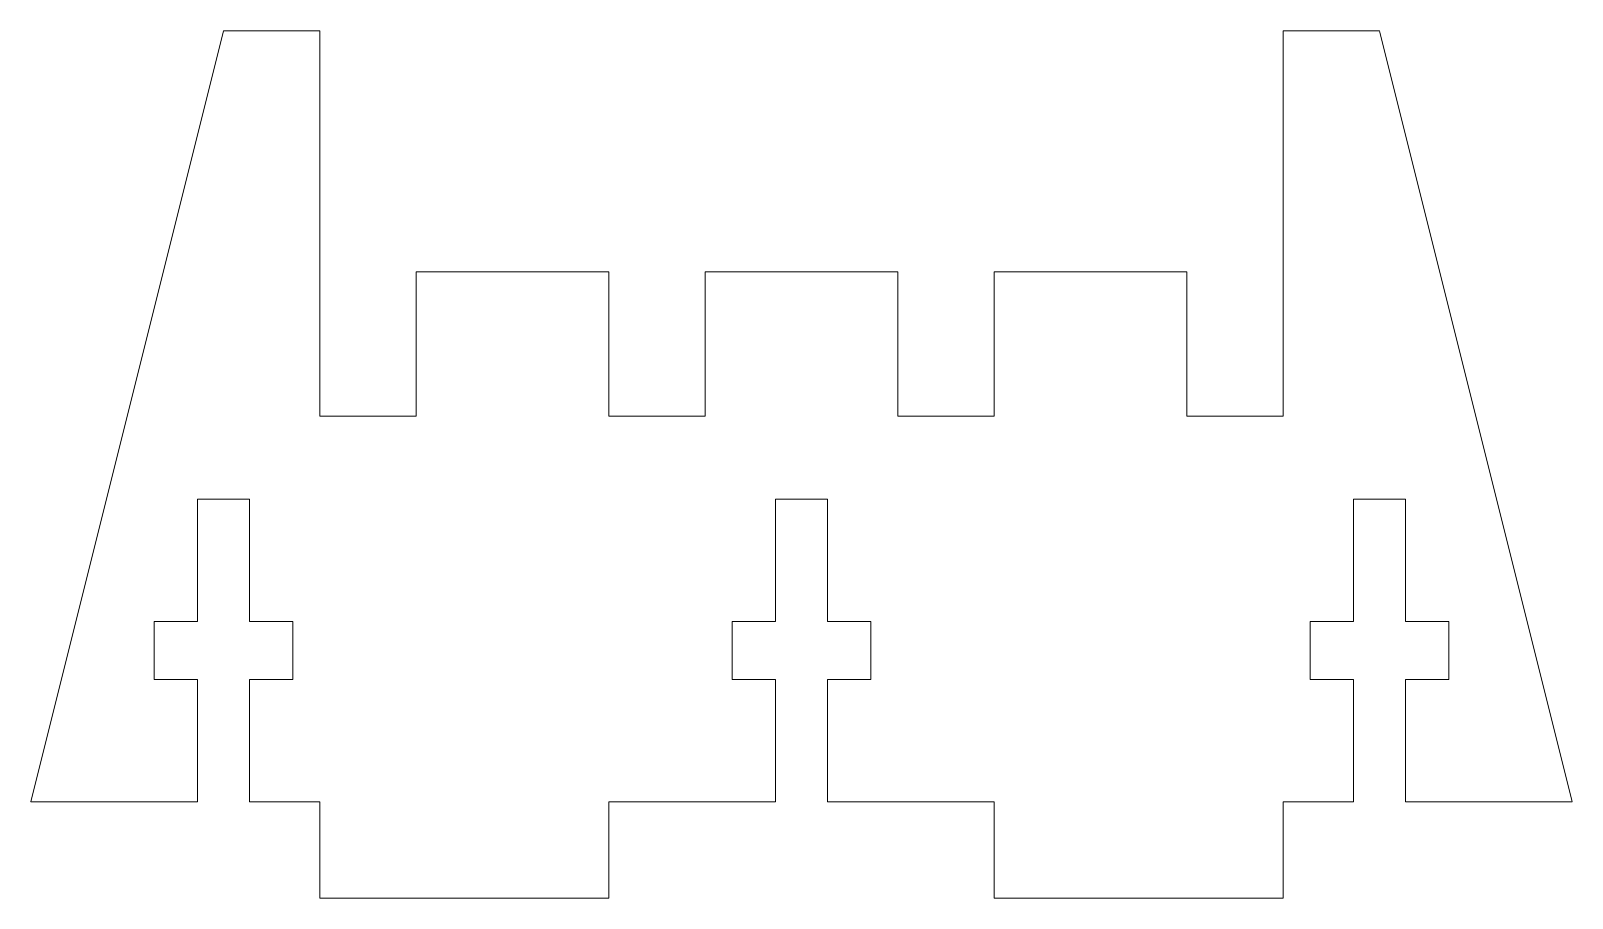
# Model space of a CAD drawing. Header units: inches. Extents: x -2 to 2, y -0.25 to 2.
import ezdxf

# ---------------------------------------------------------------- set-up
doc = ezdxf.new("R2010")
doc.units = ezdxf.units.IN
doc.layers.get('0').update_dxf_attribs({"linetype": 'CONTINUOUS', "lineweight": 0})

msp = doc.modelspace()

# ---------------------------------------------------------------- linework, layer by layer
for p, q in [((-1.5, 2), (-2, 0)), ((-1.25, 2), (-1.5, 2)), ((-1.25, 1), (-1.25, 2)), ((1.25, 1), (1.25, 2)), ((1.25, 2), (1.5, 2)), ((1.5, 2), (2, 0)), ((-1, 1), (-1, 1.375)), ((-1, 1.375), (-0.5, 1.375)), ((-0.5, 1), (-0.5, 1.375)), ((-0.25, 1), (-0.25, 1.375)), ((-0.25, 1.375), (0.25, 1.375)), ((0.25, 1), (0.25, 1.375)), ((0.5, 1), (0.5, 1.375)), ((0.5, 1.375), (1, 1.375)), ((1, 1), (1, 1.375)), ((-1, 1), (-1.25, 1)), ((-0.25, 1), (-0.5, 1)), ((0.25, 1), (0.5, 1)), ((1, 1), (1.25, 1)), ((-1.5675, 0.4675), (-1.5675, 0.785)), ((-1.5675, 0.785), (-1.4325, 0.785)), ((-1.4325, 0.785), (-1.4325, 0.4675)), ((-0.0675, 0.4675), (-0.0675, 0.785)), ((-0.0675, 0.785), (0.0675, 0.785)), ((0.0675, 0.785), (0.0675, 0.4675)), ((1.4325, 0.4675), (1.4325, 0.785)), ((1.4325, 0.785), (1.5675, 0.785)), ((1.5675, 0.785), (1.5675, 0.4675)), ((-1.68, 0.3175), (-1.68, 0.4675)), ((-1.68, 0.4675), (-1.5675, 0.4675)), ((-1.4325, 0.4675), (-1.32, 0.4675)), ((-1.32, 0.4675), (-1.32, 0.3175)), ((-0.18, 0.3175), (-0.18, 0.4675)), ((-0.18, 0.4675), (-0.0675, 0.4675)), ((0.0675, 0.4675), (0.18, 0.4675)), ((0.18, 0.4675), (0.18, 0.3175)), ((1.32, 0.3175), (1.32, 0.4675)), ((1.32, 0.4675), (1.4325, 0.4675)), ((1.5675, 0.4675), (1.68, 0.4675)), ((1.68, 0.4675), (1.68, 0.3175)), ((-1.5675, 0.3175), (-1.68, 0.3175)), ((-1.5675, 0), (-1.5675, 0.3175)), ((-1.32, 0.3175), (-1.4325, 0.3175)), ((-1.4325, 0.3175), (-1.4325, 0)), ((-0.0675, 0.3175), (-0.18, 0.3175)), ((-0.0675, 0), (-0.0675, 0.3175)), ((0.18, 0.3175), (0.0675, 0.3175)), ((0.0675, 0.3175), (0.0675, 0)), ((1.4325, 0.3175), (1.32, 0.3175)), ((1.4325, 0), (1.4325, 0.3175)), ((1.68, 0.3175), (1.5675, 0.3175)), ((1.5675, 0.3175), (1.5675, 0)), ((-2, 0), (-1.5675, 0)), ((-1.4325, 0), (-1.25, 0)), ((-1.25, -0.25), (-1.25, 0)), ((-0.5, -0.25), (-0.5, 0)), ((-0.5, -0.25), (-0.5, 0)), ((-0.5, 0), (-0.5, 0)), ((-0.5, 0), (-0.0675, 0)), ((0.0675, 0), (0.5, 0)), ((0.5, -0.25), (0.5, 0)), ((0.5, 0), (0.5, -0.25)), ((1.25, -0.25), (1.25, 0)), ((1.25, 0), (1.4325, 0)), ((1.5675, 0), (2, 0)), ((-0.5, -0.25), (-1.25, -0.25)), ((0.5, -0.25), (1.25, -0.25))]:
    msp.add_line(p, q)

doc.saveas('drawing.dxf')
